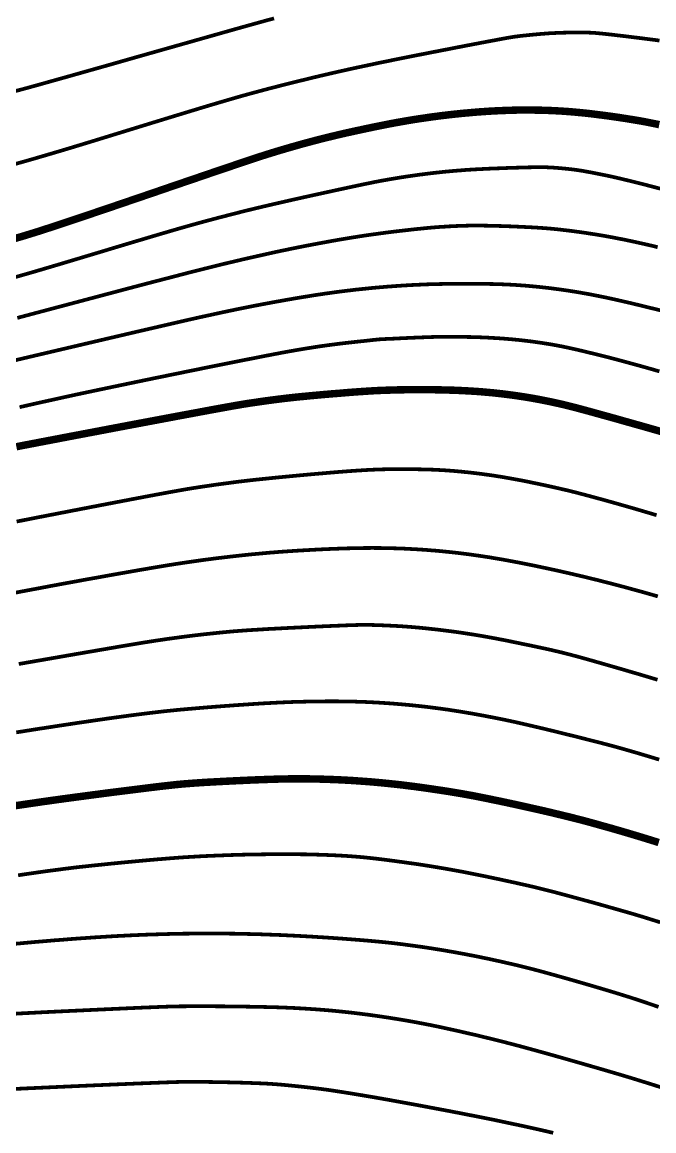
# Model space of a CAD drawing. Extents: x 36524600 to 36525730, y 2746759 to 2747713.
# Drawn here: x 36525089.02 to 36525101.71, y 2747555.33 to 2747577.6 of the extents above; entities that cross this region are included whole.
import ezdxf

# ---------------------------------------------------------------- set-up
doc = ezdxf.new("R2010")
doc.units = 0
doc.header["$LTSCALE"] = 1000
doc.header["$MEASUREMENT"] = 0
doc.layers.add('DGX', color=251, linetype='Continuous')

# ---------------------------------------------------------------- blocks, each defined once
blk = doc.blocks.new('dxt')
at = {"layer": 'DGX', "color": 253, "linetype": 'Continuous', "flags": 128}
for points, const_width in [([(36525094.08, 2747577.677), (36525093.937, 2747577.639), (36525093.778, 2747577.595), (36525093.569, 2747577.537), (36525093.311, 2747577.465), (36525093.004, 2747577.378), (36525092.647, 2747577.277), (36525092.241, 2747577.162), (36525091.785, 2747577.033), (36525091.28, 2747576.89), (36525090.78, 2747576.747), (36525090.336, 2747576.622), (36525089.951, 2747576.513), (36525089.622, 2747576.421), (36525089.352, 2747576.345), (36525089.138, 2747576.286), (36525088.983, 2747576.244), (36525088.884, 2747576.219)], 0.075), ([(36525101.826, 2747577.232), (36525101.713, 2747577.247), (36525101.586, 2747577.263), (36525101.446, 2747577.281), (36525101.291, 2747577.3), (36525101.137, 2747577.319), (36525100.998, 2747577.335), (36525100.874, 2747577.35), (36525100.766, 2747577.362), (36525100.673, 2747577.372), (36525100.595, 2747577.379), (36525100.532, 2747577.385), (36525100.485, 2747577.388), (36525100.443, 2747577.39), (36525100.396, 2747577.392), (36525100.344, 2747577.393), (36525100.286, 2747577.394), (36525100.224, 2747577.394), (36525100.157, 2747577.394), (36525100.085, 2747577.394), (36525100.008, 2747577.393), (36525099.929, 2747577.391), (36525099.849, 2747577.389), (36525099.77, 2747577.386), (36525099.69, 2747577.382), (36525099.611, 2747577.378), (36525099.532, 2747577.372), (36525099.452, 2747577.366), (36525099.373, 2747577.359), (36525099.296, 2747577.352), (36525099.225, 2747577.345), (36525099.158, 2747577.338), (36525099.096, 2747577.332), (36525099.039, 2747577.326), (36525098.987, 2747577.319), (36525098.94, 2747577.313), (36525098.898, 2747577.308), (36525098.845, 2747577.299), (36525098.763, 2747577.285), (36525098.654, 2747577.265), (36525098.516, 2747577.239), (36525098.35, 2747577.208), (36525098.156, 2747577.171), (36525097.934, 2747577.129), (36525097.683, 2747577.08), (36525097.426, 2747577.03), (36525097.183, 2747576.983), (36525096.954, 2747576.938), (36525096.739, 2747576.895), (36525096.538, 2747576.855), (36525096.352, 2747576.817), (36525096.179, 2747576.782), (36525096.021, 2747576.748), (36525095.87, 2747576.716), (36525095.719, 2747576.684), (36525095.568, 2747576.651), (36525095.417, 2747576.617), (36525095.267, 2747576.583), (36525095.116, 2747576.548), (36525094.966, 2747576.513), (36525094.816, 2747576.477), (36525094.666, 2747576.44), (36525094.516, 2747576.404), (36525094.366, 2747576.366), (36525094.216, 2747576.328), (36525094.067, 2747576.29), (36525093.917, 2747576.251), (36525093.768, 2747576.211), (36525093.619, 2747576.171), (36525093.451, 2747576.125), (36525093.246, 2747576.066), (36525093.003, 2747575.995), (36525092.723, 2747575.912), (36525092.406, 2747575.816), (36525092.051, 2747575.708), (36525091.659, 2747575.588), (36525091.229, 2747575.456), (36525090.8, 2747575.324), (36525090.41, 2747575.204), (36525090.058, 2747575.097), (36525089.745, 2747575.003), (36525089.47, 2747574.922), (36525089.234, 2747574.853), (36525089.037, 2747574.797), (36525088.878, 2747574.753)], 0.075), ([(36525101.821, 2747575.543), (36525101.74, 2747575.56), (36525101.664, 2747575.575), (36525101.595, 2747575.589), (36525101.532, 2747575.601), (36525101.474, 2747575.612), (36525101.423, 2747575.621), (36525101.375, 2747575.629), (36525101.327, 2747575.637), (36525101.279, 2747575.645), (36525101.231, 2747575.652), (36525101.184, 2747575.66), (36525101.136, 2747575.668), (36525101.089, 2747575.675), (36525101.043, 2747575.682), (36525100.994, 2747575.69), (36525100.943, 2747575.697), (36525100.888, 2747575.705), (36525100.831, 2747575.713), (36525100.77, 2747575.721), (36525100.706, 2747575.73), (36525100.639, 2747575.738), (36525100.569, 2747575.747), (36525100.497, 2747575.756), (36525100.425, 2747575.765), (36525100.353, 2747575.773), (36525100.281, 2747575.78), (36525100.209, 2747575.787), (36525100.137, 2747575.794), (36525100.065, 2747575.8), (36525099.993, 2747575.806), (36525099.921, 2747575.811), (36525099.849, 2747575.816), (36525099.777, 2747575.82), (36525099.704, 2747575.824), (36525099.632, 2747575.827), (36525099.56, 2747575.83), (36525099.488, 2747575.832), (36525099.415, 2747575.834), (36525099.343, 2747575.835), (36525099.271, 2747575.836), (36525099.198, 2747575.837), (36525099.126, 2747575.837), (36525099.054, 2747575.837), (36525098.981, 2747575.836), (36525098.909, 2747575.834), (36525098.837, 2747575.832), (36525098.764, 2747575.83), (36525098.692, 2747575.827), (36525098.62, 2747575.824), (36525098.548, 2747575.821), (36525098.475, 2747575.817), (36525098.403, 2747575.813), (36525098.331, 2747575.808), (36525098.258, 2747575.803), (36525098.186, 2747575.798), (36525098.114, 2747575.792), (36525098.042, 2747575.786), (36525097.969, 2747575.779), (36525097.897, 2747575.773), (36525097.825, 2747575.766), (36525097.753, 2747575.758), (36525097.681, 2747575.751), (36525097.609, 2747575.743), (36525097.537, 2747575.734), (36525097.465, 2747575.726), (36525097.393, 2747575.717), (36525097.321, 2747575.707), (36525097.249, 2747575.698), (36525097.178, 2747575.688), (36525097.106, 2747575.677), (36525097.034, 2747575.667), (36525096.963, 2747575.656), (36525096.891, 2747575.645), (36525096.82, 2747575.633), (36525096.748, 2747575.621), (36525096.677, 2747575.609), (36525096.605, 2747575.596), (36525096.534, 2747575.584), (36525096.46, 2747575.57), (36525096.382, 2747575.555), (36525096.3, 2747575.539), (36525096.213, 2747575.521), (36525096.121, 2747575.503), (36525096.025, 2747575.483), (36525095.924, 2747575.462), (36525095.819, 2747575.439), (36525095.714, 2747575.417), (36525095.611, 2747575.394), (36525095.511, 2747575.372), (36525095.415, 2747575.35), (36525095.322, 2747575.328), (36525095.232, 2747575.306), (36525095.145, 2747575.285), (36525095.061, 2747575.264), (36525094.978, 2747575.243), (36525094.896, 2747575.222), (36525094.814, 2747575.2), (36525094.732, 2747575.178), (36525094.65, 2747575.156), (36525094.568, 2747575.133), (36525094.487, 2747575.11), (36525094.405, 2747575.087), (36525094.324, 2747575.063), (36525094.242, 2747575.039), (36525094.161, 2747575.015), (36525094.08, 2747574.99), (36525093.998, 2747574.965), (36525093.917, 2747574.94), (36525093.836, 2747574.914), (36525093.756, 2747574.888), (36525093.652, 2747574.854), (36525093.502, 2747574.804), (36525093.307, 2747574.738), (36525093.065, 2747574.656), (36525092.778, 2747574.559), (36525092.445, 2747574.445), (36525092.065, 2747574.316), (36525091.64, 2747574.17), (36525091.211, 2747574.024), (36525090.821, 2747573.891), (36525090.469, 2747573.772), (36525090.156, 2747573.666), (36525089.881, 2747573.575), (36525089.644, 2747573.496), (36525089.446, 2747573.432), (36525089.287, 2747573.381), (36525089.147, 2747573.338), (36525089.006, 2747573.295), (36525088.865, 2747573.254)], 0.15), ([(36525101.962, 2747574.225), (36525101.734, 2747574.285), (36525101.524, 2747574.34), (36525101.331, 2747574.388), (36525101.157, 2747574.431), (36525101.001, 2747574.468), (36525100.863, 2747574.5), (36525100.743, 2747574.525), (36525100.637, 2747574.546), (36525100.54, 2747574.566), (36525100.453, 2747574.583), (36525100.374, 2747574.597), (36525100.305, 2747574.61), (36525100.244, 2747574.62), (36525100.193, 2747574.628), (36525100.151, 2747574.634), (36525100.114, 2747574.639), (36525100.076, 2747574.644), (36525100.039, 2747574.648), (36525100.002, 2747574.652), (36525099.964, 2747574.656), (36525099.927, 2747574.66), (36525099.889, 2747574.663), (36525099.852, 2747574.667), (36525099.814, 2747574.67), (36525099.777, 2747574.673), (36525099.739, 2747574.676), (36525099.702, 2747574.679), (36525099.664, 2747574.681), (36525099.626, 2747574.683), (36525099.589, 2747574.685), (36525099.551, 2747574.687), (36525099.507, 2747574.689), (36525099.448, 2747574.689), (36525099.375, 2747574.689), (36525099.288, 2747574.687), (36525099.187, 2747574.685), (36525099.071, 2747574.682), (36525098.942, 2747574.678), (36525098.798, 2747574.674), (36525098.652, 2747574.668), (36525098.516, 2747574.663), (36525098.389, 2747574.658), (36525098.271, 2747574.652), (36525098.163, 2747574.647), (36525098.064, 2747574.641), (36525097.975, 2747574.636), (36525097.895, 2747574.63), (36525097.82, 2747574.624), (36525097.745, 2747574.618), (36525097.67, 2747574.612), (36525097.595, 2747574.605), (36525097.52, 2747574.598), (36525097.445, 2747574.59), (36525097.37, 2747574.582), (36525097.295, 2747574.574), (36525097.22, 2747574.565), (36525097.146, 2747574.556), (36525097.071, 2747574.546), (36525096.996, 2747574.537), (36525096.921, 2747574.526), (36525096.847, 2747574.516), (36525096.772, 2747574.505), (36525096.698, 2747574.494), (36525096.623, 2747574.482), (36525096.549, 2747574.47), (36525096.475, 2747574.458), (36525096.401, 2747574.445), (36525096.326, 2747574.432), (36525096.252, 2747574.419), (36525096.178, 2747574.405), (36525096.104, 2747574.391), (36525096.021, 2747574.374), (36525095.917, 2747574.353), (36525095.795, 2747574.327), (36525095.653, 2747574.297), (36525095.491, 2747574.262), (36525095.31, 2747574.223), (36525095.11, 2747574.179), (36525094.89, 2747574.131), (36525094.667, 2747574.082), (36525094.457, 2747574.035), (36525094.26, 2747573.99), (36525094.076, 2747573.948), (36525093.905, 2747573.908), (36525093.748, 2747573.871), (36525093.603, 2747573.836), (36525093.472, 2747573.804), (36525093.347, 2747573.772), (36525093.222, 2747573.74), (36525093.098, 2747573.708), (36525092.973, 2747573.676), (36525092.849, 2747573.643), (36525092.725, 2747573.61), (36525092.6, 2747573.576), (36525092.476, 2747573.542), (36525092.337, 2747573.503), (36525092.168, 2747573.455), (36525091.969, 2747573.397), (36525091.74, 2747573.33), (36525091.481, 2747573.253), (36525091.192, 2747573.167), (36525090.873, 2747573.071), (36525090.524, 2747572.966), (36525090.172, 2747572.86), (36525089.845, 2747572.762), (36525089.544, 2747572.673), (36525089.267, 2747572.591), (36525089.016, 2747572.519), (36525088.789, 2747572.454)], 0.075), ([(36525101.788, 2747573.081), (36525101.743, 2747573.093), (36525101.716, 2747573.1), (36525101.706, 2747573.103), (36525101.701, 2747573.104), (36525101.687, 2747573.107), (36525101.664, 2747573.113), (36525101.632, 2747573.12), (36525101.592, 2747573.129), (36525101.543, 2747573.14), (36525101.486, 2747573.153), (36525101.419, 2747573.168), (36525101.348, 2747573.184), (36525101.277, 2747573.199), (36525101.207, 2747573.214), (36525101.136, 2747573.229), (36525101.064, 2747573.243), (36525100.993, 2747573.257), (36525100.922, 2747573.271), (36525100.851, 2747573.284), (36525100.779, 2747573.297), (36525100.708, 2747573.31), (36525100.636, 2747573.322), (36525100.565, 2747573.334), (36525100.493, 2747573.345), (36525100.421, 2747573.356), (36525100.35, 2747573.367), (36525100.278, 2747573.378), (36525100.206, 2747573.388), (36525100.134, 2747573.397), (36525100.062, 2747573.407), (36525099.99, 2747573.416), (36525099.918, 2747573.424), (36525099.846, 2747573.433), (36525099.774, 2747573.441), (36525099.702, 2747573.448), (36525099.625, 2747573.455), (36525099.539, 2747573.462), (36525099.444, 2747573.469), (36525099.34, 2747573.476), (36525099.227, 2747573.482), (36525099.105, 2747573.488), (36525098.974, 2747573.494), (36525098.834, 2747573.5), (36525098.693, 2747573.505), (36525098.562, 2747573.509), (36525098.439, 2747573.512), (36525098.326, 2747573.514), (36525098.222, 2747573.516), (36525098.127, 2747573.516), (36525098.041, 2747573.516), (36525097.964, 2747573.514), (36525097.891, 2747573.512), (36525097.819, 2747573.51), (36525097.746, 2747573.507), (36525097.674, 2747573.503), (36525097.601, 2747573.5), (36525097.528, 2747573.495), (36525097.455, 2747573.491), (36525097.383, 2747573.486), (36525097.305, 2747573.48), (36525097.219, 2747573.473), (36525097.124, 2747573.464), (36525097.02, 2747573.453), (36525096.906, 2747573.442), (36525096.784, 2747573.428), (36525096.653, 2747573.413), (36525096.513, 2747573.397), (36525096.368, 2747573.379), (36525096.224, 2747573.36), (36525096.079, 2747573.34), (36525095.935, 2747573.32), (36525095.791, 2747573.298), (36525095.647, 2747573.275), (36525095.504, 2747573.251), (36525095.36, 2747573.227), (36525095.218, 2747573.202), (36525095.079, 2747573.176), (36525094.942, 2747573.151), (36525094.809, 2747573.126), (36525094.679, 2747573.101), (36525094.551, 2747573.076), (36525094.426, 2747573.05), (36525094.304, 2747573.025), (36525094.18, 2747572.999), (36525094.05, 2747572.971), (36525093.913, 2747572.94), (36525093.769, 2747572.908), (36525093.618, 2747572.874), (36525093.46, 2747572.838), (36525093.296, 2747572.799), (36525093.125, 2747572.759), (36525092.924, 2747572.71), (36525092.67, 2747572.647), (36525092.362, 2747572.569), (36525092.002, 2747572.475), (36525091.588, 2747572.368), (36525091.121, 2747572.245), (36525090.601, 2747572.107), (36525090.028, 2747571.955), (36525089.451, 2747571.802), (36525088.92, 2747571.661)], 0.075), ([(36525101.853, 2747571.81), (36525101.738, 2747571.839), (36525101.618, 2747571.868), (36525101.494, 2747571.899), (36525101.369, 2747571.929), (36525101.248, 2747571.958), (36525101.131, 2747571.985), (36525101.018, 2747572.011), (36525100.908, 2747572.036), (36525100.801, 2747572.059), (36525100.699, 2747572.081), (36525100.6, 2747572.101), (36525100.503, 2747572.12), (36525100.405, 2747572.139), (36525100.308, 2747572.156), (36525100.21, 2747572.173), (36525100.113, 2747572.189), (36525100.015, 2747572.205), (36525099.917, 2747572.219), (36525099.819, 2747572.233), (36525099.721, 2747572.246), (36525099.622, 2747572.259), (36525099.524, 2747572.27), (36525099.426, 2747572.281), (36525099.327, 2747572.291), (36525099.228, 2747572.3), (36525099.13, 2747572.309), (36525099.031, 2747572.316), (36525098.929, 2747572.323), (36525098.822, 2747572.329), (36525098.709, 2747572.334), (36525098.59, 2747572.339), (36525098.465, 2747572.342), (36525098.334, 2747572.344), (36525098.198, 2747572.346), (36525098.056, 2747572.346), (36525097.915, 2747572.346), (36525097.78, 2747572.346), (36525097.653, 2747572.345), (36525097.533, 2747572.344), (36525097.42, 2747572.342), (36525097.314, 2747572.339), (36525097.215, 2747572.337), (36525097.124, 2747572.334), (36525097.036, 2747572.33), (36525096.948, 2747572.326), (36525096.86, 2747572.322), (36525096.772, 2747572.317), (36525096.684, 2747572.312), (36525096.596, 2747572.306), (36525096.508, 2747572.3), (36525096.42, 2747572.293), (36525096.332, 2747572.287), (36525096.244, 2747572.279), (36525096.156, 2747572.272), (36525096.068, 2747572.264), (36525095.981, 2747572.255), (36525095.893, 2747572.246), (36525095.805, 2747572.237), (36525095.718, 2747572.228), (36525095.63, 2747572.217), (36525095.543, 2747572.207), (36525095.455, 2747572.196), (36525095.368, 2747572.185), (36525095.28, 2747572.173), (36525095.193, 2747572.161), (36525095.106, 2747572.149), (36525095.019, 2747572.136), (36525094.931, 2747572.123), (36525094.844, 2747572.109), (36525094.757, 2747572.095), (36525094.67, 2747572.081), (36525094.583, 2747572.067), (36525094.496, 2747572.052), (36525094.409, 2747572.037), (36525094.322, 2747572.022), (36525094.235, 2747572.006), (36525094.148, 2747571.991), (36525094.061, 2747571.975), (36525093.975, 2747571.959), (36525093.888, 2747571.943), (36525093.801, 2747571.926), (36525093.714, 2747571.91), (36525093.628, 2747571.893), (36525093.536, 2747571.875), (36525093.433, 2747571.854), (36525093.319, 2747571.831), (36525093.195, 2747571.805), (36525093.06, 2747571.777), (36525092.914, 2747571.745), (36525092.758, 2747571.711), (36525092.591, 2747571.675), (36525092.33, 2747571.616), (36525091.892, 2747571.515), (36525091.278, 2747571.373), (36525090.487, 2747571.188), (36525089.519, 2747570.961), (36525088.374, 2747570.692)], 0.075), ([(36525101.824, 2747570.587), (36525101.632, 2747570.642), (36525101.447, 2747570.694), (36525101.271, 2747570.742), (36525101.103, 2747570.788), (36525100.942, 2747570.831), (36525100.79, 2747570.871), (36525100.645, 2747570.907), (36525100.509, 2747570.941), (36525100.38, 2747570.972), (36525100.26, 2747571.001), (36525100.148, 2747571.027), (36525100.045, 2747571.05), (36525099.949, 2747571.071), (36525099.862, 2747571.089), (36525099.783, 2747571.104), (36525099.712, 2747571.117), (36525099.646, 2747571.129), (36525099.579, 2747571.14), (36525099.512, 2747571.15), (36525099.445, 2747571.161), (36525099.379, 2747571.17), (36525099.312, 2747571.18), (36525099.245, 2747571.189), (36525099.177, 2747571.197), (36525099.11, 2747571.205), (36525099.043, 2747571.213), (36525098.976, 2747571.22), (36525098.909, 2747571.226), (36525098.841, 2747571.233), (36525098.774, 2747571.238), (36525098.706, 2747571.244), (36525098.639, 2747571.249), (36525098.572, 2747571.253), (36525098.504, 2747571.257), (36525098.436, 2747571.261), (36525098.369, 2747571.265), (36525098.301, 2747571.268), (36525098.233, 2747571.271), (36525098.166, 2747571.273), (36525098.098, 2747571.275), (36525098.03, 2747571.277), (36525097.962, 2747571.278), (36525097.895, 2747571.28), (36525097.827, 2747571.281), (36525097.759, 2747571.282), (36525097.691, 2747571.282), (36525097.623, 2747571.282), (36525097.556, 2747571.282), (36525097.484, 2747571.282), (36525097.403, 2747571.281), (36525097.314, 2747571.279), (36525097.217, 2747571.276), (36525097.111, 2747571.272), (36525096.997, 2747571.268), (36525096.874, 2747571.263), (36525096.743, 2747571.257), (36525096.616, 2747571.251), (36525096.506, 2747571.245), (36525096.412, 2747571.241), (36525096.336, 2747571.238), (36525096.277, 2747571.235), (36525096.234, 2747571.233), (36525096.209, 2747571.232), (36525096.2, 2747571.231), (36525096.191, 2747571.23), (36525096.166, 2747571.227), (36525096.124, 2747571.223), (36525096.064, 2747571.217), (36525095.988, 2747571.208), (36525095.896, 2747571.198), (36525095.786, 2747571.187), (36525095.659, 2747571.173), (36525095.524, 2747571.158), (36525095.389, 2747571.142), (36525095.255, 2747571.125), (36525095.12, 2747571.107), (36525094.986, 2747571.088), (36525094.852, 2747571.067), (36525094.718, 2747571.046), (36525094.584, 2747571.024), (36525094.431, 2747570.997), (36525094.243, 2747570.963), (36525094.017, 2747570.92), (36525093.756, 2747570.869), (36525093.457, 2747570.81), (36525093.122, 2747570.743), (36525092.751, 2747570.669), (36525092.343, 2747570.586), (36525091.931, 2747570.502), (36525091.55, 2747570.424), (36525091.199, 2747570.351), (36525090.878, 2747570.284), (36525090.587, 2747570.223), (36525090.326, 2747570.168), (36525090.095, 2747570.119), (36525089.894, 2747570.075), (36525089.708, 2747570.034), (36525089.522, 2747569.993), (36525089.336, 2747569.952), (36525089.15, 2747569.91), (36525088.965, 2747569.868)], 0.075), ([(36525101.888, 2747569.37), (36525101.693, 2747569.426), (36525101.486, 2747569.485), (36525101.264, 2747569.547), (36525101.045, 2747569.609), (36525100.846, 2747569.665), (36525100.664, 2747569.715), (36525100.502, 2747569.76), (36525100.359, 2747569.799), (36525100.234, 2747569.833), (36525100.129, 2747569.861), (36525100.042, 2747569.883), (36525099.965, 2747569.902), (36525099.887, 2747569.921), (36525099.809, 2747569.939), (36525099.732, 2747569.956), (36525099.654, 2747569.973), (36525099.576, 2747569.989), (36525099.497, 2747570.005), (36525099.419, 2747570.02), (36525099.341, 2747570.035), (36525099.262, 2747570.049), (36525099.184, 2747570.062), (36525099.105, 2747570.075), (36525099.026, 2747570.087), (36525098.947, 2747570.099), (36525098.868, 2747570.11), (36525098.789, 2747570.12), (36525098.71, 2747570.13), (36525098.631, 2747570.14), (36525098.552, 2747570.148), (36525098.472, 2747570.157), (36525098.393, 2747570.164), (36525098.314, 2747570.171), (36525098.234, 2747570.178), (36525098.155, 2747570.184), (36525098.075, 2747570.189), (36525097.995, 2747570.194), (36525097.916, 2747570.198), (36525097.836, 2747570.202), (36525097.756, 2747570.206), (36525097.676, 2747570.209), (36525097.596, 2747570.211), (36525097.516, 2747570.214), (36525097.436, 2747570.215), (36525097.356, 2747570.217), (36525097.276, 2747570.218), (36525097.196, 2747570.219), (36525097.116, 2747570.219), (36525097.036, 2747570.22), (36525096.956, 2747570.22), (36525096.876, 2747570.219), (36525096.796, 2747570.219), (36525096.716, 2747570.218), (36525096.636, 2747570.216), (36525096.556, 2747570.215), (36525096.476, 2747570.213), (36525096.396, 2747570.21), (36525096.316, 2747570.208), (36525096.236, 2747570.205), (36525096.151, 2747570.201), (36525096.054, 2747570.196), (36525095.946, 2747570.189), (36525095.826, 2747570.181), (36525095.696, 2747570.172), (36525095.554, 2747570.161), (36525095.4, 2747570.148), (36525095.236, 2747570.135), (36525095.071, 2747570.121), (36525094.917, 2747570.107), (36525094.774, 2747570.094), (36525094.642, 2747570.081), (36525094.521, 2747570.069), (36525094.411, 2747570.057), (36525094.311, 2747570.046), (36525094.223, 2747570.035), (36525094.14, 2747570.025), (36525094.057, 2747570.014), (36525093.974, 2747570.003), (36525093.891, 2747569.992), (36525093.808, 2747569.98), (36525093.726, 2747569.968), (36525093.643, 2747569.956), (36525093.56, 2747569.944), (36525093.451, 2747569.926), (36525093.291, 2747569.899), (36525093.079, 2747569.861), (36525092.815, 2747569.813), (36525092.499, 2747569.754), (36525092.132, 2747569.686), (36525091.712, 2747569.607), (36525091.241, 2747569.519), (36525090.767, 2747569.429), (36525090.34, 2747569.348), (36525089.959, 2747569.276), (36525089.625, 2747569.212), (36525089.337, 2747569.157), (36525089.096, 2747569.111), (36525088.901, 2747569.073)], 0.15), ([(36525088.906, 2747567.57), (36525089.29, 2747567.646), (36525089.709, 2747567.727), (36525090.162, 2747567.815), (36525090.609, 2747567.901), (36525091.011, 2747567.978), (36525091.368, 2747568.046), (36525091.68, 2747568.105), (36525091.947, 2747568.154), (36525092.169, 2747568.194), (36525092.345, 2747568.225), (36525092.477, 2747568.246), (36525092.586, 2747568.263), (36525092.695, 2747568.279), (36525092.804, 2747568.295), (36525092.913, 2747568.311), (36525093.022, 2747568.326), (36525093.131, 2747568.34), (36525093.24, 2747568.355), (36525093.35, 2747568.369), (36525093.466, 2747568.383), (36525093.596, 2747568.398), (36525093.74, 2747568.414), (36525093.897, 2747568.43), (36525094.069, 2747568.448), (36525094.254, 2747568.466), (36525094.453, 2747568.485), (36525094.666, 2747568.505), (36525094.879, 2747568.524), (36525095.078, 2747568.541), (36525095.263, 2747568.557), (36525095.435, 2747568.571), (36525095.593, 2747568.583), (36525095.737, 2747568.593), (36525095.867, 2747568.601), (36525095.984, 2747568.608), (36525096.094, 2747568.613), (36525096.203, 2747568.617), (36525096.313, 2747568.62), (36525096.423, 2747568.622), (36525096.533, 2747568.624), (36525096.643, 2747568.624), (36525096.753, 2747568.624), (36525096.862, 2747568.622), (36525096.969, 2747568.62), (36525097.068, 2747568.618), (36525097.161, 2747568.615), (36525097.247, 2747568.613), (36525097.326, 2747568.61), (36525097.398, 2747568.606), (36525097.463, 2747568.603), (36525097.521, 2747568.599), (36525097.576, 2747568.595), (36525097.631, 2747568.591), (36525097.686, 2747568.587), (36525097.74, 2747568.582), (36525097.795, 2747568.577), (36525097.85, 2747568.572), (36525097.904, 2747568.566), (36525097.959, 2747568.561), (36525098.014, 2747568.555), (36525098.068, 2747568.549), (36525098.123, 2747568.542), (36525098.177, 2747568.536), (36525098.232, 2747568.529), (36525098.286, 2747568.522), (36525098.341, 2747568.514), (36525098.395, 2747568.507), (36525098.45, 2747568.499), (36525098.504, 2747568.491), (36525098.558, 2747568.482), (36525098.613, 2747568.474), (36525098.667, 2747568.465), (36525098.721, 2747568.456), (36525098.775, 2747568.446), (36525098.829, 2747568.437), (36525098.881, 2747568.427), (36525098.928, 2747568.419), (36525098.971, 2747568.411), (36525099.01, 2747568.404), (36525099.044, 2747568.398), (36525099.073, 2747568.392), (36525099.098, 2747568.387), (36525099.118, 2747568.383), (36525099.139, 2747568.379), (36525099.166, 2747568.374), (36525099.198, 2747568.367), (36525099.236, 2747568.359), (36525099.279, 2747568.35), (36525099.328, 2747568.34), (36525099.382, 2747568.329), (36525099.442, 2747568.316), (36525099.505, 2747568.303), (36525099.568, 2747568.289), (36525099.631, 2747568.275), (36525099.694, 2747568.261), (36525099.756, 2747568.247), (36525099.819, 2747568.233), (36525099.881, 2747568.218), (36525099.944, 2747568.204), (36525100.01, 2747568.188), (36525100.084, 2747568.169), (36525100.166, 2747568.149), (36525100.256, 2747568.125), (36525100.353, 2747568.1), (36525100.457, 2747568.072), (36525100.57, 2747568.041), (36525100.69, 2747568.009), (36525100.815, 2747567.974), (36525100.943, 2747567.938), (36525101.074, 2747567.901), (36525101.207, 2747567.863), (36525101.343, 2747567.824), (36525101.481, 2747567.783), (36525101.623, 2747567.741), (36525101.767, 2747567.698)], 0.075), ([(36525101.792, 2747566.067), (36525101.682, 2747566.099), (36525101.572, 2747566.13), (36525101.463, 2747566.161), (36525101.353, 2747566.191), (36525101.243, 2747566.221), (36525101.134, 2747566.251), (36525101.024, 2747566.28), (36525100.914, 2747566.309), (36525100.804, 2747566.338), (36525100.693, 2747566.366), (36525100.583, 2747566.394), (36525100.473, 2747566.421), (36525100.362, 2747566.448), (36525100.251, 2747566.475), (36525100.138, 2747566.501), (36525100.024, 2747566.528), (36525099.908, 2747566.554), (36525099.79, 2747566.581), (36525099.671, 2747566.607), (36525099.55, 2747566.633), (36525099.428, 2747566.659), (36525099.306, 2747566.685), (36525099.186, 2747566.709), (36525099.069, 2747566.733), (36525098.953, 2747566.755), (36525098.84, 2747566.776), (36525098.729, 2747566.797), (36525098.62, 2747566.816), (36525098.513, 2747566.834), (36525098.407, 2747566.852), (36525098.301, 2747566.868), (36525098.195, 2747566.884), (36525098.088, 2747566.899), (36525097.982, 2747566.914), (36525097.876, 2747566.927), (36525097.769, 2747566.94), (36525097.662, 2747566.952), (36525097.556, 2747566.963), (36525097.449, 2747566.974), (36525097.342, 2747566.984), (36525097.235, 2747566.992), (36525097.128, 2747567.001), (36525097.021, 2747567.008), (36525096.914, 2747567.015), (36525096.807, 2747567.02), (36525096.7, 2747567.026), (36525096.592, 2747567.03), (36525096.485, 2747567.033), (36525096.378, 2747567.036), (36525096.271, 2747567.038), (36525096.163, 2747567.039), (36525096.056, 2747567.04), (36525095.949, 2747567.039), (36525095.839, 2747567.038), (36525095.724, 2747567.036), (36525095.605, 2747567.033), (36525095.481, 2747567.03), (36525095.352, 2747567.025), (36525095.218, 2747567.02), (36525095.079, 2747567.014), (36525094.936, 2747567.007), (36525094.792, 2747566.999), (36525094.651, 2747566.991), (36525094.513, 2747566.983), (36525094.379, 2747566.974), (36525094.247, 2747566.965), (36525094.119, 2747566.955), (36525093.994, 2747566.945), (36525093.873, 2747566.934), (36525093.753, 2747566.923), (36525093.633, 2747566.912), (36525093.513, 2747566.9), (36525093.394, 2747566.887), (36525093.274, 2747566.874), (36525093.154, 2747566.86), (36525093.035, 2747566.846), (36525092.915, 2747566.832), (36525092.796, 2747566.816), (36525092.676, 2747566.801), (36525092.557, 2747566.784), (36525092.438, 2747566.767), (36525092.319, 2747566.75), (36525092.2, 2747566.732), (36525092.081, 2747566.714), (36525091.962, 2747566.695), (36525091.835, 2747566.674), (36525091.694, 2747566.651), (36525091.538, 2747566.624), (36525091.367, 2747566.595), (36525091.181, 2747566.562), (36525090.981, 2747566.527), (36525090.765, 2747566.489), (36525090.535, 2747566.447), (36525090.297, 2747566.405), (36525090.059, 2747566.361), (36525089.822, 2747566.318), (36525089.584, 2747566.274), (36525089.347, 2747566.229), (36525089.11, 2747566.185), (36525088.873, 2747566.14)], 0.075), ([(36525088.95, 2747564.709), (36525089.465, 2747564.798), (36525089.925, 2747564.878), (36525090.33, 2747564.948), (36525090.681, 2747565.008), (36525090.976, 2747565.059), (36525091.216, 2747565.099), (36525091.401, 2747565.13), (36525091.532, 2747565.151), (36525091.635, 2747565.167), (36525091.738, 2747565.183), (36525091.841, 2747565.198), (36525091.944, 2747565.213), (36525092.047, 2747565.227), (36525092.151, 2747565.241), (36525092.254, 2747565.255), (36525092.357, 2747565.268), (36525092.461, 2747565.281), (36525092.564, 2747565.293), (36525092.668, 2747565.305), (36525092.771, 2747565.316), (36525092.875, 2747565.327), (36525092.979, 2747565.338), (36525093.082, 2747565.348), (36525093.186, 2747565.358), (36525093.3, 2747565.368), (36525093.433, 2747565.378), (36525093.586, 2747565.389), (36525093.758, 2747565.399), (36525093.95, 2747565.411), (36525094.162, 2747565.422), (36525094.393, 2747565.434), (36525094.644, 2747565.446), (36525094.892, 2747565.458), (36525095.113, 2747565.468), (36525095.309, 2747565.476), (36525095.478, 2747565.483), (36525095.621, 2747565.489), (36525095.738, 2747565.492), (36525095.829, 2747565.495), (36525095.894, 2747565.495), (36525095.949, 2747565.495), (36525096.011, 2747565.494), (36525096.079, 2747565.492), (36525096.153, 2747565.49), (36525096.234, 2747565.487), (36525096.322, 2747565.483), (36525096.415, 2747565.479), (36525096.516, 2747565.474), (36525096.623, 2747565.468), (36525096.736, 2747565.46), (36525096.855, 2747565.451), (36525096.981, 2747565.44), (36525097.113, 2747565.427), (36525097.251, 2747565.412), (36525097.396, 2747565.396), (36525097.547, 2747565.377), (36525097.704, 2747565.357), (36525097.864, 2747565.334), (36525098.028, 2747565.309), (36525098.196, 2747565.282), (36525098.367, 2747565.252), (36525098.543, 2747565.22), (36525098.722, 2747565.185), (36525098.905, 2747565.148), (36525099.082, 2747565.111), (36525099.244, 2747565.078), (36525099.389, 2747565.047), (36525099.519, 2747565.019), (36525099.633, 2747564.994), (36525099.73, 2747564.971), (36525099.813, 2747564.952), (36525099.879, 2747564.936), (36525099.937, 2747564.921), (36525099.996, 2747564.906), (36525100.054, 2747564.891), (36525100.112, 2747564.875), (36525100.17, 2747564.86), (36525100.228, 2747564.844), (36525100.286, 2747564.828), (36525100.344, 2747564.812), (36525100.407, 2747564.794), (36525100.48, 2747564.774), (36525100.562, 2747564.75), (36525100.655, 2747564.724), (36525100.757, 2747564.694), (36525100.869, 2747564.662), (36525100.99, 2747564.627), (36525101.122, 2747564.589), (36525101.257, 2747564.549), (36525101.392, 2747564.51), (36525101.525, 2747564.47), (36525101.656, 2747564.431), (36525101.786, 2747564.392)], 0.075), ([(36525088.899, 2747563.335), (36525089.119, 2747563.37), (36525089.339, 2747563.405), (36525089.559, 2747563.438), (36525089.772, 2747563.471), (36525089.972, 2747563.501), (36525090.157, 2747563.529), (36525090.329, 2747563.554), (36525090.488, 2747563.577), (36525090.632, 2747563.598), (36525090.763, 2747563.617), (36525090.88, 2747563.633), (36525090.99, 2747563.648), (36525091.101, 2747563.663), (36525091.211, 2747563.678), (36525091.321, 2747563.692), (36525091.432, 2747563.706), (36525091.542, 2747563.72), (36525091.652, 2747563.733), (36525091.763, 2747563.746), (36525091.88, 2747563.76), (36525092.011, 2747563.773), (36525092.157, 2747563.788), (36525092.316, 2747563.802), (36525092.489, 2747563.817), (36525092.676, 2747563.833), (36525092.876, 2747563.849), (36525093.091, 2747563.865), (36525093.307, 2747563.881), (36525093.511, 2747563.895), (36525093.702, 2747563.908), (36525093.882, 2747563.919), (36525094.05, 2747563.928), (36525094.206, 2747563.936), (36525094.35, 2747563.942), (36525094.482, 2747563.947), (36525094.606, 2747563.95), (36525094.728, 2747563.953), (36525094.847, 2747563.956), (36525094.963, 2747563.957), (36525095.076, 2747563.958), (36525095.187, 2747563.959), (36525095.295, 2747563.959), (36525095.4, 2747563.958), (36525095.504, 2747563.957), (36525095.607, 2747563.955), (36525095.711, 2747563.953), (36525095.815, 2747563.949), (36525095.918, 2747563.946), (36525096.022, 2747563.941), (36525096.126, 2747563.936), (36525096.229, 2747563.93), (36525096.333, 2747563.923), (36525096.436, 2747563.916), (36525096.539, 2747563.908), (36525096.643, 2747563.899), (36525096.746, 2747563.89), (36525096.849, 2747563.88), (36525096.952, 2747563.869), (36525097.055, 2747563.858), (36525097.159, 2747563.846), (36525097.261, 2747563.833), (36525097.364, 2747563.82), (36525097.467, 2747563.806), (36525097.57, 2747563.792), (36525097.672, 2747563.776), (36525097.775, 2747563.76), (36525097.877, 2747563.744), (36525097.979, 2747563.726), (36525098.082, 2747563.709), (36525098.184, 2747563.69), (36525098.286, 2747563.672), (36525098.388, 2747563.652), (36525098.49, 2747563.633), (36525098.592, 2747563.612), (36525098.694, 2747563.592), (36525098.802, 2747563.569), (36525098.923, 2747563.543), (36525099.056, 2747563.513), (36525099.202, 2747563.479), (36525099.36, 2747563.442), (36525099.53, 2747563.402), (36525099.714, 2747563.357), (36525099.909, 2747563.309), (36525100.105, 2747563.261), (36525100.288, 2747563.215), (36525100.458, 2747563.172), (36525100.616, 2747563.132), (36525100.761, 2747563.094), (36525100.893, 2747563.059), (36525101.013, 2747563.026), (36525101.119, 2747562.996), (36525101.22, 2747562.967), (36525101.32, 2747562.938), (36525101.42, 2747562.909), (36525101.52, 2747562.879), (36525101.62, 2747562.849), (36525101.72, 2747562.819), (36525101.819, 2747562.788)], 0.075), ([(36525088.768, 2747561.846), (36525089.089, 2747561.893), (36525089.417, 2747561.941), (36525089.751, 2747561.988), (36525090.092, 2747562.034), (36525090.439, 2747562.08), (36525090.775, 2747562.124), (36525091.078, 2747562.162), (36525091.35, 2747562.196), (36525091.59, 2747562.226), (36525091.799, 2747562.251), (36525091.976, 2747562.271), (36525092.122, 2747562.287), (36525092.235, 2747562.298), (36525092.34, 2747562.306), (36525092.456, 2747562.315), (36525092.585, 2747562.324), (36525092.727, 2747562.333), (36525092.88, 2747562.341), (36525093.046, 2747562.35), (36525093.224, 2747562.359), (36525093.415, 2747562.368), (36525093.606, 2747562.377), (36525093.784, 2747562.384), (36525093.95, 2747562.39), (36525094.104, 2747562.395), (36525094.245, 2747562.399), (36525094.374, 2747562.401), (36525094.491, 2747562.403), (36525094.595, 2747562.403), (36525094.694, 2747562.402), (36525094.792, 2747562.401), (36525094.89, 2747562.399), (36525094.989, 2747562.397), (36525095.087, 2747562.394), (36525095.185, 2747562.391), (36525095.284, 2747562.387), (36525095.382, 2747562.383), (36525095.48, 2747562.378), (36525095.578, 2747562.373), (36525095.676, 2747562.367), (36525095.775, 2747562.36), (36525095.873, 2747562.353), (36525095.971, 2747562.346), (36525096.069, 2747562.338), (36525096.167, 2747562.329), (36525096.265, 2747562.32), (36525096.366, 2747562.31), (36525096.468, 2747562.299), (36525096.571, 2747562.288), (36525096.676, 2747562.276), (36525096.783, 2747562.262), (36525096.891, 2747562.249), (36525097.001, 2747562.234), (36525097.111, 2747562.219), (36525097.22, 2747562.203), (36525097.328, 2747562.187), (36525097.436, 2747562.171), (36525097.542, 2747562.155), (36525097.648, 2747562.138), (36525097.753, 2747562.12), (36525097.857, 2747562.103), (36525097.967, 2747562.083), (36525098.09, 2747562.061), (36525098.225, 2747562.034), (36525098.373, 2747562.004), (36525098.534, 2747561.971), (36525098.707, 2747561.935), (36525098.893, 2747561.895), (36525099.092, 2747561.851), (36525099.293, 2747561.806), (36525099.485, 2747561.763), (36525099.668, 2747561.72), (36525099.842, 2747561.678), (36525100.008, 2747561.638), (36525100.165, 2747561.598), (36525100.313, 2747561.56), (36525100.452, 2747561.522), (36525100.586, 2747561.485), (36525100.717, 2747561.448), (36525100.847, 2747561.412), (36525100.974, 2747561.375), (36525101.099, 2747561.339), (36525101.221, 2747561.303), (36525101.342, 2747561.267), (36525101.46, 2747561.231), (36525101.577, 2747561.195), (36525101.694, 2747561.159), (36525101.81, 2747561.122)], 0.15), ([(36525101.839, 2747559.52), (36525101.749, 2747559.549), (36525101.659, 2747559.577), (36525101.569, 2747559.605), (36525101.473, 2747559.635), (36525101.366, 2747559.667), (36525101.247, 2747559.702), (36525101.117, 2747559.739), (36525100.975, 2747559.78), (36525100.822, 2747559.823), (36525100.657, 2747559.87), (36525100.481, 2747559.919), (36525100.304, 2747559.967), (36525100.139, 2747560.012), (36525099.985, 2747560.054), (36525099.843, 2747560.092), (36525099.712, 2747560.127), (36525099.592, 2747560.158), (36525099.483, 2747560.185), (36525099.386, 2747560.209), (36525099.289, 2747560.233), (36525099.179, 2747560.258), (36525099.059, 2747560.285), (36525098.926, 2747560.315), (36525098.782, 2747560.346), (36525098.627, 2747560.38), (36525098.46, 2747560.415), (36525098.281, 2747560.453), (36525098.096, 2747560.49), (36525097.911, 2747560.527), (36525097.726, 2747560.561), (36525097.541, 2747560.594), (36525097.355, 2747560.626), (36525097.169, 2747560.656), (36525096.983, 2747560.685), (36525096.797, 2747560.711), (36525096.616, 2747560.736), (36525096.447, 2747560.759), (36525096.29, 2747560.779), (36525096.144, 2747560.797), (36525096.01, 2747560.812), (36525095.887, 2747560.825), (36525095.776, 2747560.835), (36525095.676, 2747560.843), (36525095.582, 2747560.85), (36525095.488, 2747560.856), (36525095.394, 2747560.861), (36525095.3, 2747560.866), (36525095.206, 2747560.87), (36525095.112, 2747560.874), (36525095.018, 2747560.877), (36525094.924, 2747560.88), (36525094.829, 2747560.883), (36525094.73, 2747560.885), (36525094.628, 2747560.886), (36525094.524, 2747560.887), (36525094.416, 2747560.888), (36525094.306, 2747560.888), (36525094.192, 2747560.888), (36525094.076, 2747560.887), (36525093.959, 2747560.887), (36525093.844, 2747560.885), (36525093.731, 2747560.884), (36525093.62, 2747560.882), (36525093.511, 2747560.88), (36525093.404, 2747560.877), (36525093.299, 2747560.874), (36525093.196, 2747560.871), (36525093.095, 2747560.867), (36525092.993, 2747560.863), (36525092.891, 2747560.859), (36525092.789, 2747560.855), (36525092.687, 2747560.85), (36525092.585, 2747560.845), (36525092.484, 2747560.839), (36525092.382, 2747560.833), (36525092.274, 2747560.827), (36525092.153, 2747560.818), (36525092.02, 2747560.808), (36525091.873, 2747560.796), (36525091.715, 2747560.783), (36525091.543, 2747560.768), (36525091.359, 2747560.751), (36525091.163, 2747560.733), (36525090.966, 2747560.714), (36525090.782, 2747560.696), (36525090.611, 2747560.678), (36525090.453, 2747560.662), (36525090.307, 2747560.646), (36525090.174, 2747560.632), (36525090.054, 2747560.618), (36525089.946, 2747560.604), (36525089.845, 2747560.592), (36525089.744, 2747560.578), (36525089.643, 2747560.565), (36525089.542, 2747560.552), (36525089.441, 2747560.538), (36525089.34, 2747560.524), (36525089.239, 2747560.509), (36525089.138, 2747560.495), (36525089.037, 2747560.48), (36525088.936, 2747560.465)], 0.075), ([(36525088.826, 2747559.084), (36525088.984, 2747559.098), (36525089.145, 2747559.113), (36525089.312, 2747559.128), (36525089.482, 2747559.142), (36525089.657, 2747559.157), (36525089.832, 2747559.17), (36525090.002, 2747559.184), (36525090.167, 2747559.196), (36525090.327, 2747559.207), (36525090.482, 2747559.218), (36525090.632, 2747559.227), (36525090.777, 2747559.236), (36525090.917, 2747559.244), (36525091.055, 2747559.251), (36525091.193, 2747559.258), (36525091.331, 2747559.264), (36525091.469, 2747559.27), (36525091.607, 2747559.275), (36525091.745, 2747559.279), (36525091.883, 2747559.283), (36525092.021, 2747559.287), (36525092.159, 2747559.29), (36525092.297, 2747559.292), (36525092.435, 2747559.293), (36525092.573, 2747559.294), (36525092.711, 2747559.295), (36525092.849, 2747559.295), (36525092.987, 2747559.294), (36525093.125, 2747559.293), (36525093.263, 2747559.292), (36525093.401, 2747559.289), (36525093.539, 2747559.286), (36525093.677, 2747559.283), (36525093.815, 2747559.279), (36525093.953, 2747559.274), (36525094.091, 2747559.269), (36525094.229, 2747559.264), (36525094.369, 2747559.257), (36525094.513, 2747559.25), (36525094.661, 2747559.242), (36525094.813, 2747559.234), (36525094.969, 2747559.224), (36525095.13, 2747559.214), (36525095.294, 2747559.203), (36525095.462, 2747559.191), (36525095.628, 2747559.178), (36525095.786, 2747559.166), (36525095.936, 2747559.154), (36525096.077, 2747559.141), (36525096.21, 2747559.129), (36525096.336, 2747559.116), (36525096.452, 2747559.104), (36525096.561, 2747559.091), (36525096.666, 2747559.078), (36525096.77, 2747559.064), (36525096.875, 2747559.05), (36525096.979, 2747559.036), (36525097.084, 2747559.021), (36525097.188, 2747559.005), (36525097.292, 2747558.989), (36525097.396, 2747558.972), (36525097.5, 2747558.955), (36525097.604, 2747558.937), (36525097.708, 2747558.919), (36525097.811, 2747558.9), (36525097.915, 2747558.881), (36525098.019, 2747558.861), (36525098.122, 2747558.841), (36525098.225, 2747558.82), (36525098.328, 2747558.799), (36525098.432, 2747558.777), (36525098.535, 2747558.754), (36525098.638, 2747558.732), (36525098.74, 2747558.708), (36525098.843, 2747558.685), (36525098.946, 2747558.661), (36525099.049, 2747558.636), (36525099.157, 2747558.609), (36525099.279, 2747558.578), (36525099.413, 2747558.543), (36525099.559, 2747558.503), (36525099.718, 2747558.459), (36525099.889, 2747558.411), (36525100.073, 2747558.359), (36525100.27, 2747558.302), (36525100.466, 2747558.245), (36525100.649, 2747558.191), (36525100.82, 2747558.14), (36525100.978, 2747558.092), (36525101.123, 2747558.047), (36525101.255, 2747558.006), (36525101.374, 2747557.967), (36525101.48, 2747557.932), (36525101.583, 2747557.897), (36525101.692, 2747557.86), (36525101.807, 2747557.82)], 0.075), ([(36525088.742, 2747557.677), (36525089.042, 2747557.693), (36525089.371, 2747557.71), (36525089.732, 2747557.728), (36525090.122, 2747557.746), (36525090.508, 2747557.764), (36525090.855, 2747557.78), (36525091.162, 2747557.794), (36525091.431, 2747557.806), (36525091.661, 2747557.815), (36525091.852, 2747557.823), (36525092.003, 2747557.828), (36525092.116, 2747557.831), (36525092.215, 2747557.832), (36525092.325, 2747557.833), (36525092.447, 2747557.834), (36525092.581, 2747557.834), (36525092.726, 2747557.834), (36525092.883, 2747557.833), (36525093.052, 2747557.832), (36525093.232, 2747557.83), (36525093.413, 2747557.828), (36525093.583, 2747557.825), (36525093.742, 2747557.823), (36525093.891, 2747557.819), (36525094.03, 2747557.816), (36525094.158, 2747557.812), (36525094.275, 2747557.808), (36525094.381, 2747557.803), (36525094.481, 2747557.799), (36525094.58, 2747557.793), (36525094.675, 2747557.788), (36525094.769, 2747557.782), (36525094.861, 2747557.776), (36525094.95, 2747557.77), (36525095.038, 2747557.763), (36525095.123, 2747557.756), (36525095.207, 2747557.749), (36525095.291, 2747557.741), (36525095.375, 2747557.733), (36525095.459, 2747557.724), (36525095.544, 2747557.715), (36525095.627, 2747557.706), (36525095.711, 2747557.696), (36525095.795, 2747557.686), (36525095.879, 2747557.675), (36525095.963, 2747557.665), (36525096.047, 2747557.653), (36525096.13, 2747557.642), (36525096.214, 2747557.63), (36525096.298, 2747557.617), (36525096.381, 2747557.605), (36525096.465, 2747557.591), (36525096.548, 2747557.578), (36525096.631, 2747557.564), (36525096.715, 2747557.55), (36525096.798, 2747557.536), (36525096.881, 2747557.521), (36525096.964, 2747557.506), (36525097.047, 2747557.49), (36525097.131, 2747557.474), (36525097.219, 2747557.457), (36525097.317, 2747557.437), (36525097.426, 2747557.414), (36525097.544, 2747557.388), (36525097.673, 2747557.36), (36525097.813, 2747557.329), (36525097.962, 2747557.294), (36525098.122, 2747557.258), (36525098.291, 2747557.217), (36525098.471, 2747557.173), (36525098.661, 2747557.126), (36525098.86, 2747557.074), (36525099.069, 2747557.019), (36525099.288, 2747556.959), (36525099.517, 2747556.896), (36525099.756, 2747556.829), (36525099.995, 2747556.761), (36525100.223, 2747556.696), (36525100.441, 2747556.633), (36525100.649, 2747556.573), (36525100.847, 2747556.515), (36525101.034, 2747556.46), (36525101.211, 2747556.407), (36525101.377, 2747556.356), (36525101.538, 2747556.306), (36525101.699, 2747556.256), (36525101.86, 2747556.204)], 0.075), ([(36525099.689, 2747555.29), (36525099.58, 2747555.316), (36525099.459, 2747555.344), (36525099.327, 2747555.374), (36525099.183, 2747555.406), (36525099.027, 2747555.44), (36525098.86, 2747555.475), (36525098.681, 2747555.513), (36525098.488, 2747555.554), (36525098.279, 2747555.596), (36525098.055, 2747555.64), (36525097.815, 2747555.687), (36525097.56, 2747555.736), (36525097.288, 2747555.787), (36525097.001, 2747555.841), (36525096.698, 2747555.896), (36525096.398, 2747555.951), (36525096.118, 2747556), (36525095.86, 2747556.044), (36525095.622, 2747556.083), (36525095.406, 2747556.117), (36525095.21, 2747556.147), (36525095.035, 2747556.171), (36525094.881, 2747556.19), (36525094.743, 2747556.206), (36525094.613, 2747556.22), (36525094.492, 2747556.233), (36525094.38, 2747556.244), (36525094.277, 2747556.254), (36525094.182, 2747556.262), (36525094.097, 2747556.269), (36525094.021, 2747556.274), (36525093.944, 2747556.279), (36525093.858, 2747556.283), (36525093.764, 2747556.287), (36525093.66, 2747556.291), (36525093.548, 2747556.295), (36525093.426, 2747556.299), (36525093.295, 2747556.302), (36525093.155, 2747556.306), (36525093.015, 2747556.309), (36525092.885, 2747556.311), (36525092.763, 2747556.313), (36525092.65, 2747556.315), (36525092.546, 2747556.316), (36525092.452, 2747556.316), (36525092.366, 2747556.316), (36525092.289, 2747556.316), (36525092.191, 2747556.314), (36525092.042, 2747556.309), (36525091.842, 2747556.302), (36525091.59, 2747556.292), (36525091.287, 2747556.28), (36525090.933, 2747556.265), (36525090.527, 2747556.248), (36525090.07, 2747556.228), (36525089.608, 2747556.207), (36525089.187, 2747556.188), (36525088.807, 2747556.17)], 0.075)]:
    blk.add_lwpolyline(points, dxfattribs=dict(at, const_width=const_width))

msp = doc.modelspace()

# ---------------------------------------------------------------- block references
msp.add_blockref('dxt', (0, 0))

doc.saveas('drawing.dxf')
